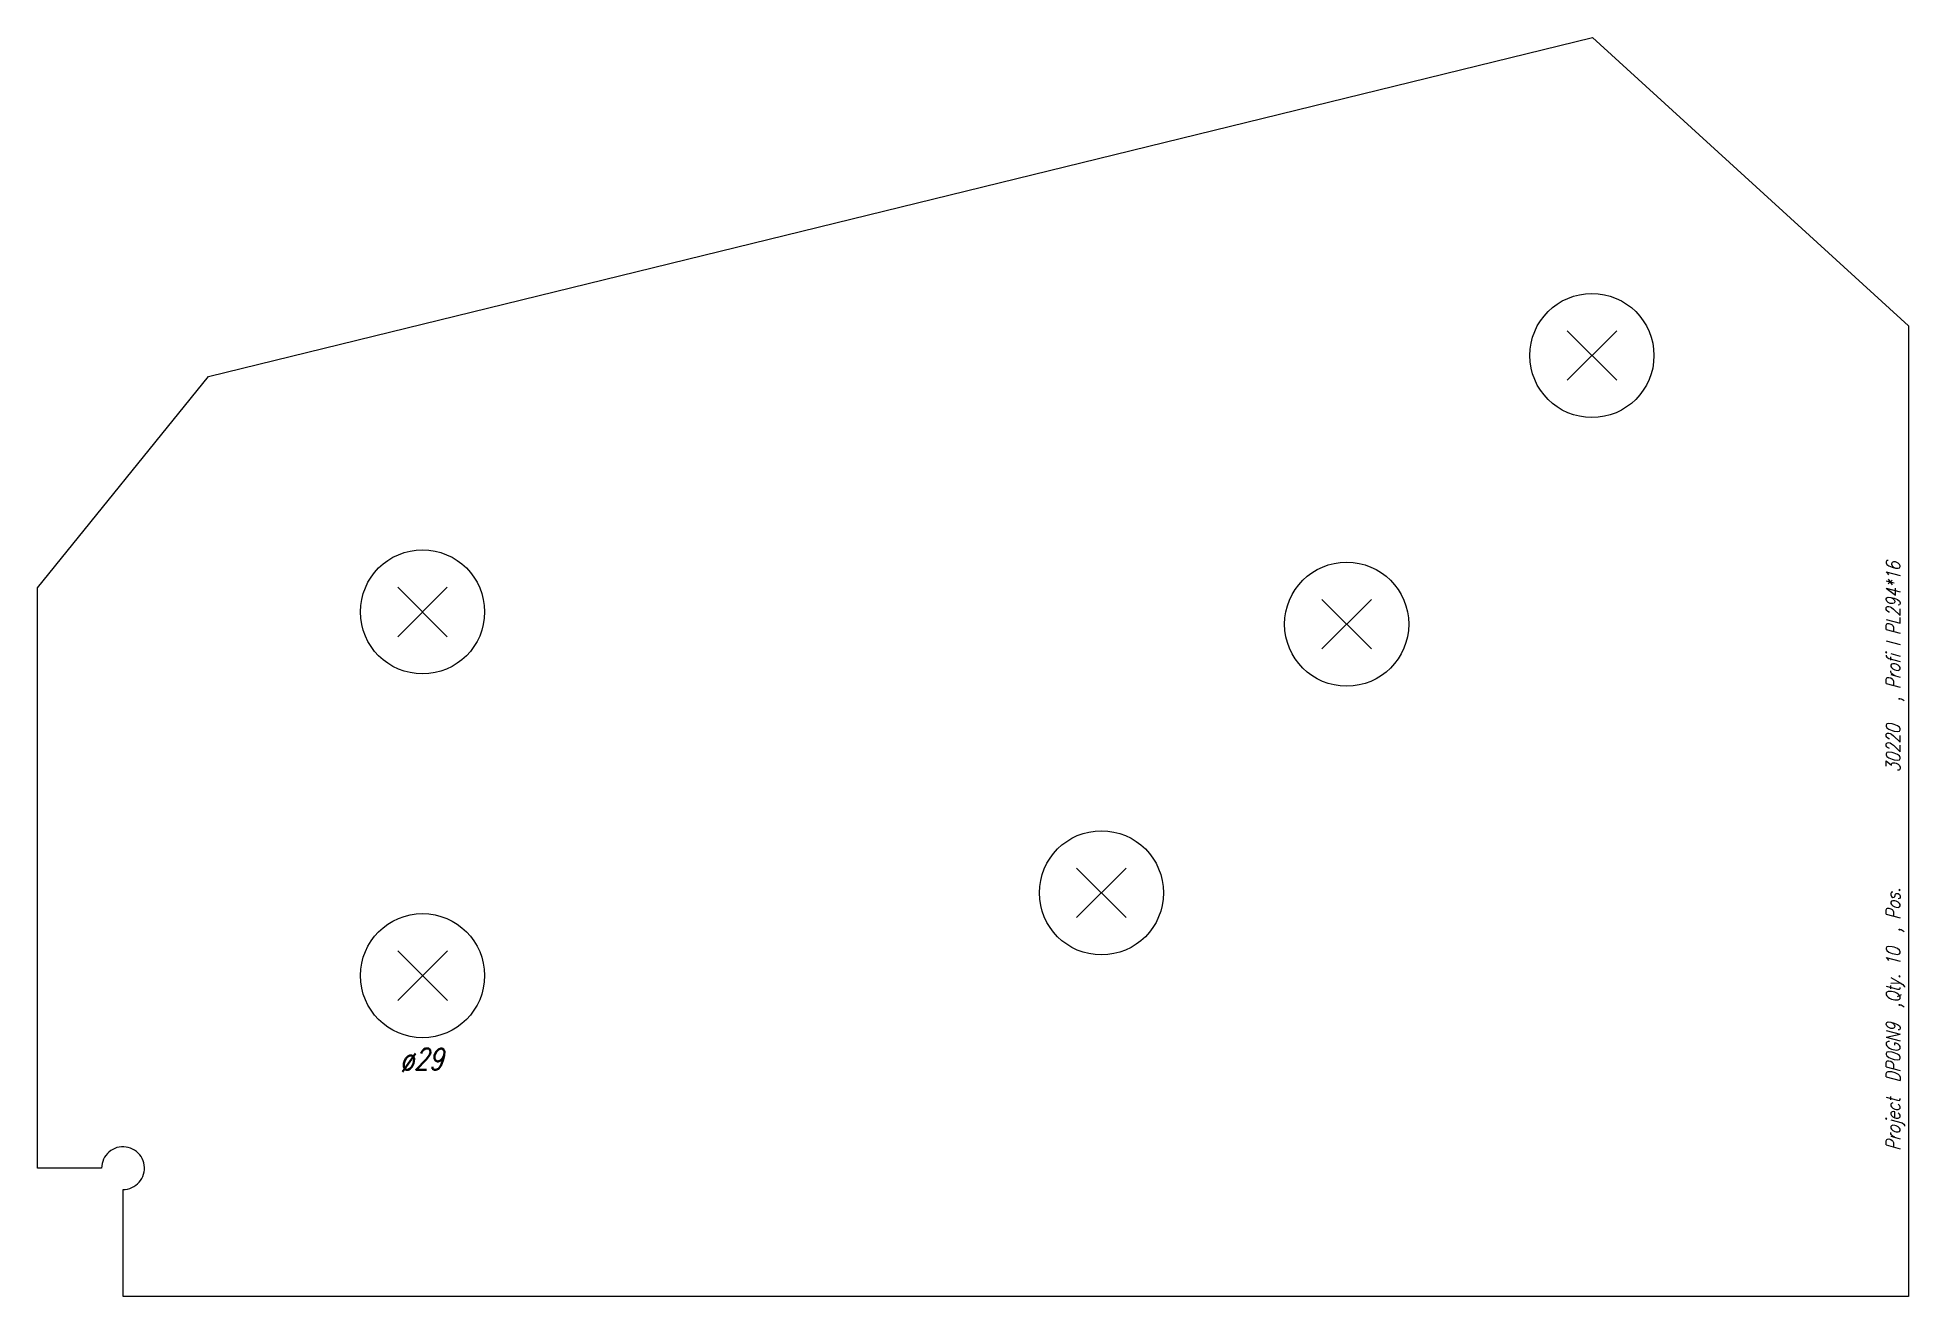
# Model space of a CAD drawing. Extents: x 0 to 437, y -147 to 147.
import ezdxf

# ---------------------------------------------------------------- set-up
doc = ezdxf.new("R2010")
doc.units = 0
doc.header["$LTSCALE"] = 10
for name, color, linetype in [('BEZ_SCHRAUBEN', 7, 'CONTINUOUS'), ('SCHRAUBEN', 7, 'CONTINUOUS'), ('TEILE', 7, 'CONTINUOUS'), ('UNTERSCHRIFT', 7, 'CONTINUOUS')]:
    doc.layers.add(name, color=color, linetype=linetype)
doc.styles.get("Standard").update_dxf_attribs({"font": 'ROMANS'})

msp = doc.modelspace()

# ---------------------------------------------------------------- linework, layer by layer
at = {"layer": 'SCHRAUBEN', "color": 6}
for p, q in [((369.056946, 78.588707), (357.456909, 66.988708)), ((357.456909, 78.588707), (369.056946, 66.988708)), ((95.789734, 18.682041), (84.189743, 7.08204)), ((84.189743, 18.682041), (95.789734, 7.08204)), ((311.755188, 15.807205), (300.155212, 4.207205)), ((300.155212, 15.807205), (311.755188, 4.207205)), ((254.453506, -46.974304), (242.853516, -58.574303)), ((242.853516, -46.974304), (254.453506, -58.574303)), ((95.792931, -66.317963), (84.192932, -77.917953)), ((84.192932, -66.317963), (95.792931, -77.917953))]:
    msp.add_line(p, q, dxfattribs=at)
at = {"layer": 'SCHRAUBEN', "color": 2}
for centre, radius in [((363.256897, 72.788704), 14.500031), ((89.989738, 12.882041), 14.5), ((305.9552, 10.007205), 14.5), ((248.653503, -52.774307), 14.5), ((89.992935, -72.117958), 14.5)]:
    msp.add_circle(centre, radius, dxfattribs=at)
at = {"layer": 'TEILE', "color": 2}
for p, q in [((39.992973, 67.878723), (363.404419, 147.118759)), ((363.404419, 147.118759), (437.264832, 79.705055)), ((437.264832, 79.705055), (437.264832, -147.118759)), ((0, 18.491638), (39.992973, 67.878723)), ((0, -117.119141), (0, 18.491638)), ((16.725689, -113.340393), (16.340521, -113.712051)), ((17.148378, -113.012039), (16.725689, -113.340393)), ((17.603746, -112.730751), (17.148378, -113.012039)), ((18.086575, -112.499741), (17.603746, -112.730751)), ((18.591328, -112.321686), (18.086575, -112.499741)), ((19.112225, -112.198593), (18.591328, -112.321686)), ((19.643295, -112.131882), (19.112225, -112.198593)), ((20.178452, -112.12233), (19.643295, -112.131882)), ((20.711565, -112.170036), (20.178452, -112.12233)), ((21.236523, -112.27446), (20.711565, -112.170036)), ((21.747313, -112.434395), (21.236523, -112.27446)), ((22.238075, -112.64801), (21.747313, -112.434395)), ((22.703194, -112.912872), (22.238075, -112.64801)), ((23.137337, -113.225937), (22.703194, -112.912872)), ((23.535522, -113.583603), (23.137337, -113.225937)), ((23.8932, -113.981789), (23.535522, -113.583603)), ((14.999998, -117.119141), (0, -117.119141)), ((15.028644, -116.584671), (14.999996, -117.119148)), ((14.999996, -117.119148), (14.999998, -117.119141)), ((15.114261, -116.05632), (15.028644, -116.584671)), ((15.255865, -115.540154), (15.114261, -116.05632)), ((15.451834, -115.042068), (15.255865, -115.540154)), ((15.699922, -114.567795), (15.451834, -115.042068)), ((15.997287, -114.122757), (15.699922, -114.567795)), ((16.340521, -113.712051), (15.997287, -114.122757)), ((24.206259, -114.415932), (23.8932, -113.981789)), ((24.471115, -114.88105), (24.206259, -114.415932)), ((24.684738, -115.371819), (24.471115, -114.88105)), ((24.844677, -115.882607), (24.684738, -115.371819)), ((24.797459, -118.527802), (24.920549, -118.006905)), ((24.9491, -116.407562), (24.844677, -115.882607)), ((24.920549, -118.006905), (24.987255, -117.47583)), ((24.996805, -116.940681), (24.9491, -116.407562)), ((24.987255, -117.47583), (24.996805, -116.940681)), ((19.999998, -122.119141), (20.534475, -122.090492)), ((19.999998, -147.11792), (19.999998, -122.119141)), ((20.534475, -122.090492), (21.062824, -122.004868)), ((21.062824, -122.004868), (21.578997, -121.863266)), ((21.578997, -121.863266), (22.077072, -121.667297)), ((22.077072, -121.667297), (22.551348, -121.419212)), ((22.551348, -121.419212), (22.996386, -121.121841)), ((22.996386, -121.121841), (23.407085, -120.77861)), ((23.407085, -120.77861), (23.778744, -120.39344)), ((23.778744, -120.39344), (24.107098, -119.970749)), ((24.107098, -119.970749), (24.38839, -119.515381)), ((24.38839, -119.515381), (24.61939, -119.032555)), ((24.61939, -119.032555), (24.797459, -118.527802)), ((437.264832, -147.118759), (19.999998, -147.11792))]:
    msp.add_line(p, q, dxfattribs=at)

# ---------------------------------------------------------------- texts
at = {"layer": 'BEZ_SCHRAUBEN', "color": 2, "oblique": 15, "width": 0.8}
msp.add_text(' ø29', height=5, dxfattribs=at).set_placement((81.992935, -94.117958))
at = {"layer": 'UNTERSCHRIFT', "color": 2, "oblique": 15, "width": 0.8}
for s, p in [('  , Profi l PL294*16', (435.264832, -11.606851)), ('30220', (435.264832, -24.60685)), ('Project  DP0GN9  ,Qty. 10  , Pos. ', (435.264832, -113.006851))]:
    msp.add_text(s, height=3.25, rotation=90, dxfattribs=at).set_placement(p)

doc.saveas('drawing.dxf')
